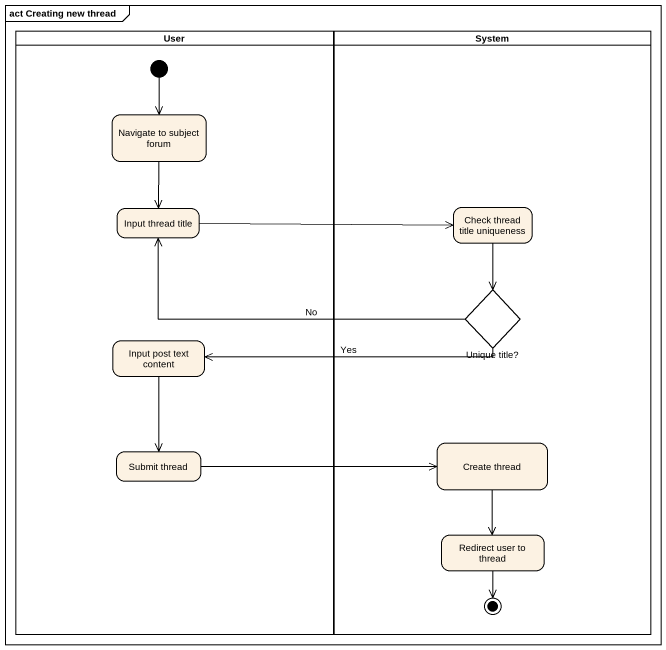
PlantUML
@startuml
mainframe act Creating new thread
hide empty description
state User <<partition>> {
  state "Navigate to subject forum" as Navigate_to_subject_forum
  state "Input thread title" as Input_thread_title
  state "Input post text content" as Input_post_text_content
  state "Submit thread" as Submit_thread
  [*] --> Navigate_to_subject_forum
}
state System <<partition>> {
  state "Check thread title uniqueness" as Check_thread_title
  state "Unique title?" as Unique_title <<choice>>
  state "Create thread" as Create_thread
  state "Redirect user to thread" as Redirect_user_to_thread
  Redirect_user_to_thread --> [*]
}
Navigate_to_subject_forum --> Input_thread_title
Input_thread_title -right-> Check_thread_title
Check_thread_title --> Unique_title
Unique_title -left-> Input_thread_title : No
Unique_title -left-> Input_post_text_content : Yes
Input_post_text_content --> Submit_thread
Submit_thread -right-> Create_thread
Create_thread --> Redirect_user_to_thread
@enduml
